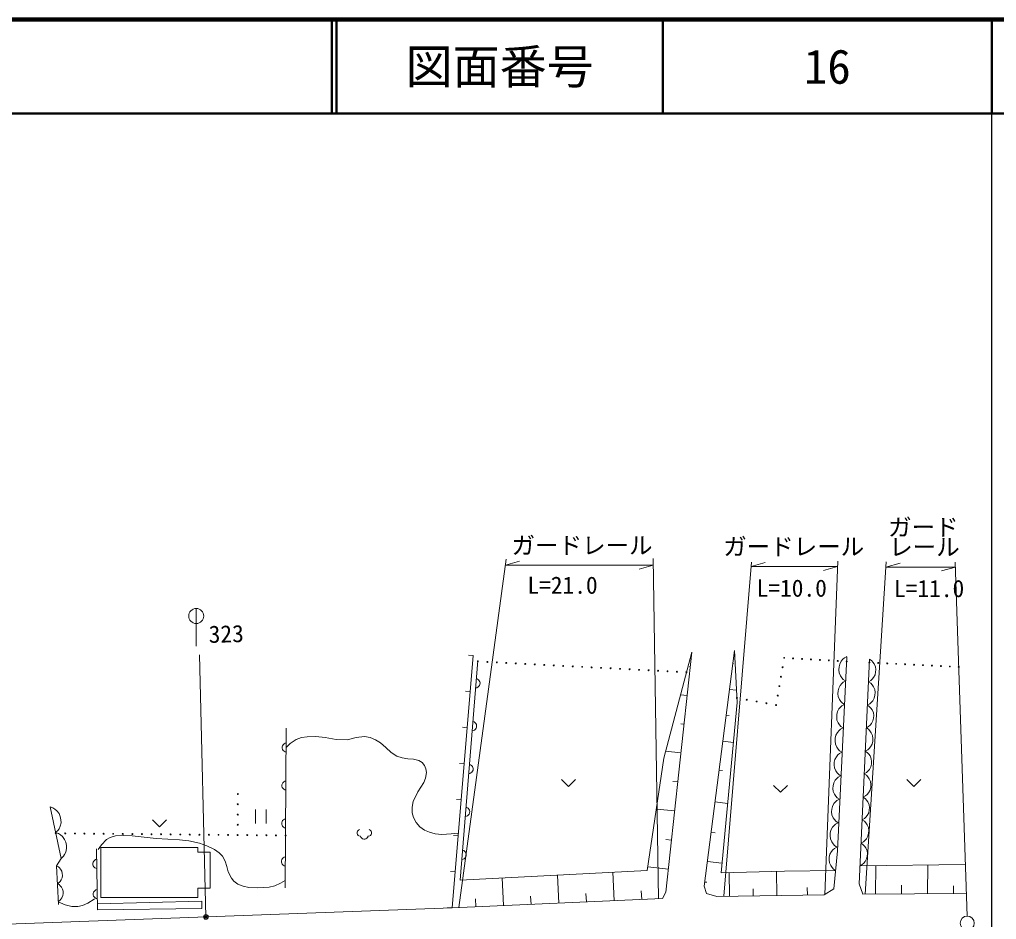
# Model space of a CAD drawing. Units: millimetres, scale not verified. Extents: x 40000 to 680000, y 20000 to 380000.
# Drawn here: x 475521 to 579500, y 284241 to 380000 of the extents above; entities that cross this region are included whole.
import ezdxf
from ezdxf.enums import TextEntityAlignment as Align

# ---------------------------------------------------------------- set-up
doc = ezdxf.new("R2010")
doc.units = ezdxf.units.MM
doc.header["$LTSCALE"] = 1000
for name, color, linetype, lineweight in [('M-BGD', 7, 'Continuous', 13), ('M-BMK-OTRS', 5, 'Continuous', 13), ('M-BMK-SRVR', 3, 'Continuous', 13), ('M-STR-HTXT', 7, 'Continuous', 13), ('M-STR-STRC', 7, 'Continuous', 13), ('M-TTL', 2, 'Continuous', 140), ('M-TTL-BAND', 7, 'Continuous', 25), ('M-TTL-LINE', 7, 'Continuous', 50)]:
    doc.layers.add(name, color=color, linetype=linetype, lineweight=lineweight)
doc.layers.add('M-TTL-TXT', color=7, linetype='Continuous')
doc.styles.add('ＭＳ ゴシック', font='')
doc.styles.get('ＭＳ ゴシック').set_extended_font_data('MS Gothic')

msp = doc.modelspace()

# ---------------------------------------------------------------- linework, layer by layer
at = {"layer": 'M-BGD'}
for p, q in [((521577, 285470), (523818, 312315)), ((523818, 312315), (523320, 312357)), ((547067, 312675), (544089, 301392)), ((544324, 287132), (547067, 312675)), ((551614, 312863), (548401, 287790)), ((551614, 312863), (551908, 307317)), ((562583, 291560), (563583, 312175)), ((563317, 312073), (563153, 311926)), ((563585, 312216), (563317, 312073)), ((522428, 288430), (524308, 311779)), ((546902, 311144), (546832, 311152)), ((551437, 311484), (551511, 311475)), ((562746, 311114), (562729, 310803)), ((562814, 311423), (562746, 311114)), ((562987, 311726), (562814, 311423)), ((563153, 311926), (562987, 311726)), ((565986, 311929), (564889, 288031)), ((566219, 311774), (565986, 311929)), ((566356, 311624), (566219, 311774)), ((566491, 311425), (566356, 311624)), ((566622, 311131), (566491, 311425)), ((566657, 310841), (566622, 311131)), ((524271, 309822), (524154, 309871)), ((562729, 310803), (562765, 310488)), ((562765, 310488), (562904, 310169)), ((562904, 310169), (563049, 309953)), ((563049, 309953), (563197, 309789)), ((566272, 309802), (566425, 309987)), ((566425, 309987), (566582, 310268)), ((566582, 310268), (566643, 310554)), ((566643, 310554), (566657, 310841)), ((524074, 308875), (524197, 308905)), ((524197, 308905), (524301, 308957)), ((524366, 309754), (524271, 309822)), ((524301, 308957), (524409, 309048)), ((524457, 309646), (524366, 309754)), ((524409, 309048), (524477, 309143)), ((524509, 309542), (524457, 309646)), ((524477, 309143), (524527, 309259)), ((524539, 309419), (524509, 309542)), ((524527, 309259), (524539, 309419)), ((562707, 308857), (562641, 308560)), ((562872, 309149), (562707, 308857)), ((563033, 309341), (562872, 309149)), ((563190, 309483), (563033, 309341)), ((563448, 309619), (563190, 309483)), ((563197, 309789), (563448, 309619)), ((565876, 309532), (566122, 309665)), ((566119, 309370), (565876, 309532)), ((566261, 309214), (566119, 309370)), ((566122, 309665), (566272, 309802)), ((566402, 309007), (566261, 309214)), ((566538, 308700), (566402, 309007)), ((523498, 308480), (523000, 308522)), ((546574, 308082), (545875, 308157)), ((551084, 308727), (551824, 308632)), ((562641, 308560), (562625, 308261)), ((562625, 308261), (562659, 307959)), ((562659, 307959), (562793, 307651)), ((566333, 307509), (566497, 307801)), ((566497, 307801), (566561, 308099)), ((566574, 308398), (566538, 308700)), ((566561, 308099), (566574, 308398)), ((551908, 307317), (550185, 289217)), ((562900, 306844), (562740, 306652)), ((562793, 307651), (562932, 307443)), ((563058, 306986), (562900, 306844)), ((562932, 307443), (563074, 307286)), ((563316, 307123), (563058, 306986)), ((563074, 307286), (563316, 307123)), ((565761, 307034), (566018, 307173)), ((565994, 306879), (565761, 307034)), ((566131, 306729), (565994, 306879)), ((566018, 307173), (566174, 307316)), ((566174, 307316), (566333, 307509)), ((550731, 305969), (551042, 305929)), ((562509, 306064), (562493, 305764)), ((562493, 305764), (562527, 305462)), ((562574, 306361), (562509, 306064)), ((562740, 306652), (562574, 306361)), ((566266, 306531), (566131, 306729)), ((566397, 306236), (566266, 306531)), ((566432, 305946), (566397, 306236)), ((566419, 305659), (566432, 305946)), ((523178, 304645), (522680, 304687)), ((523903, 305260), (523787, 305309)), ((523998, 305192), (523903, 305260)), ((524090, 305084), (523998, 305192)), ((524142, 304980), (524090, 305084)), ((524110, 304581), (524159, 304697)), ((524172, 304857), (524142, 304980)), ((524159, 304697), (524172, 304857)), ((546245, 305020), (545895, 305058)), ((562527, 305462), (562661, 305155)), ((562661, 305155), (562800, 304947)), ((562800, 304947), (562942, 304789)), ((562942, 304789), (563184, 304626)), ((565651, 304637), (565897, 304770)), ((565897, 304770), (566048, 304907)), ((566048, 304907), (566200, 305092)), ((566200, 305092), (566357, 305373)), ((566357, 305373), (566419, 305659)), ((503914, 304612), (503792, 287595)), ((523707, 304312), (523830, 304343)), ((523830, 304343), (523934, 304394)), ((523934, 304394), (524042, 304486)), ((524042, 304486), (524110, 304581)), ((562413, 303834), (562344, 303525)), ((562585, 304137), (562413, 303834)), ((562752, 304337), (562585, 304137)), ((562916, 304484), (562752, 304337)), ((563184, 304626), (562916, 304484)), ((565894, 304476), (565651, 304637)), ((566037, 304319), (565894, 304476)), ((566177, 304112), (566037, 304319)), ((566314, 303806), (566177, 304112)), ((566350, 303504), (566314, 303806)), ((503480, 302614), (503479, 302454)), ((503521, 302733), (503480, 302614)), ((503581, 302833), (503521, 302733)), ((503682, 302932), (503581, 302833)), ((503783, 302991), (503682, 302932)), ((503903, 303031), (503783, 302991)), ((550377, 303211), (551504, 303067)), ((562344, 303525), (562328, 303213)), ((562328, 303213), (562363, 302899)), ((562363, 302899), (562502, 302579)), ((562502, 302579), (562647, 302363)), ((565950, 302421), (566109, 302614)), ((566109, 302614), (566272, 302907)), ((566272, 302907), (566336, 303204)), ((566336, 303204), (566350, 303504)), ((503479, 302454), (503518, 302333)), ((503518, 302333), (503577, 302233)), ((503577, 302233), (503676, 302132)), ((503676, 302132), (503776, 302071)), ((503776, 302071), (503896, 302031)), ((545916, 301958), (544285, 302133)), ((562470, 301560), (562305, 301268)), ((562631, 301751), (562470, 301560)), ((562789, 301893), (562631, 301751)), ((562647, 302363), (562795, 302199)), ((563046, 302030), (562789, 301893)), ((562795, 302199), (563046, 302030)), ((565536, 302139), (565793, 302278)), ((565769, 301985), (565536, 302139)), ((565907, 301834), (565769, 301985)), ((565793, 302278), (565950, 302421)), ((566042, 301636), (565907, 301834)), ((566172, 301341), (566042, 301636)), ((522858, 300810), (522360, 300852)), ((523536, 300697), (523420, 300747)), ((523631, 300630), (523536, 300697)), ((523723, 300522), (523631, 300630)), ((523774, 300417), (523723, 300522)), ((544089, 301392), (542330, 289448)), ((562239, 300971), (562223, 300671)), ((562223, 300671), (562257, 300369)), ((562305, 301268), (562239, 300971)), ((566133, 300478), (566194, 300764)), ((566207, 301052), (566172, 301341)), ((566194, 300764), (566207, 301052)), ((523339, 299750), (523462, 299780)), ((523462, 299780), (523567, 299832)), ((523567, 299832), (523674, 299924)), ((523674, 299924), (523742, 300019)), ((523742, 300019), (523792, 300135)), ((523805, 300295), (523774, 300417)), ((523792, 300135), (523805, 300295)), ((549983, 300136), (550351, 300089)), ((562257, 300369), (562391, 300062)), ((562391, 300062), (562530, 299854)), ((562530, 299854), (562672, 299696)), ((562914, 299533), (562656, 299397)), ((562672, 299696), (562914, 299533)), ((565426, 299742), (565673, 299875)), ((565669, 299581), (565426, 299742)), ((565812, 299424), (565669, 299581)), ((565673, 299875), (565823, 300012)), ((565823, 300012), (565976, 300197)), ((565976, 300197), (566133, 300478)), ((503451, 298574), (503450, 298414)), ((503492, 298694), (503451, 298574)), ((503552, 298794), (503492, 298694)), ((503653, 298893), (503552, 298794)), ((503753, 298952), (503653, 298893)), ((503874, 298991), (503753, 298952)), ((533197, 299126), (533947, 298406)), ((533947, 298406), (534697, 299126)), ((545586, 298879), (545037, 298938)), ((555763, 298499), (556513, 297779)), ((556513, 297779), (557263, 298499)), ((562107, 298474), (562091, 298175)), ((562173, 298771), (562107, 298474)), ((562338, 299063), (562173, 298771)), ((562499, 299255), (562338, 299063)), ((562656, 299397), (562499, 299255)), ((565953, 299217), (565812, 299424)), ((566089, 298911), (565953, 299217)), ((566125, 298609), (566089, 298911)), ((566111, 298309), (566125, 298609)), ((569945, 299126), (570695, 298406)), ((570695, 298406), (571445, 299126)), ((503450, 298414), (503489, 298294)), ((503489, 298294), (503548, 298194)), ((503548, 298194), (503647, 298093)), ((503647, 298093), (503747, 298032)), ((503747, 298032), (503867, 297991)), ((562091, 298175), (562125, 297873)), ((562125, 297873), (562259, 297565)), ((562259, 297565), (562398, 297358)), ((565312, 297245), (565568, 297383)), ((565568, 297383), (565725, 297526)), ((565725, 297526), (565884, 297719)), ((565884, 297719), (566048, 298012)), ((566048, 298012), (566111, 298309)), ((522538, 296975), (522039, 297017)), ((549549, 296742), (550885, 296571)), ((562206, 296567), (562041, 296275)), ((562367, 296758), (562206, 296567)), ((562524, 296900), (562367, 296758)), ((562398, 297358), (562540, 297200)), ((562782, 297037), (562524, 296900)), ((562540, 297200), (562782, 297037)), ((565545, 297090), (565312, 297245)), ((565682, 296939), (565545, 297090)), ((565817, 296741), (565682, 296939)), ((565948, 296447), (565817, 296741)), ((565982, 296157), (565948, 296447)), ((479081, 296110), (478772, 296216)), ((478772, 296216), (479948, 290731)), ((479281, 295981), (479081, 296110)), ((479492, 295797), (479281, 295981)), ((479727, 295504), (479492, 295797)), ((479852, 295187), (479727, 295504)), ((500629, 295955), (500629, 294455)), ((501769, 294455), (501769, 295955)), ((523169, 296135), (523052, 296185)), ((523263, 296067), (523169, 296135)), ((523199, 295270), (523307, 295362)), ((523355, 295960), (523263, 296067)), ((523307, 295362), (523375, 295457)), ((523407, 295855), (523355, 295960)), ((523375, 295457), (523424, 295573)), ((523437, 295732), (523407, 295855)), ((523424, 295573), (523437, 295732)), ((545253, 295782), (543299, 295991)), ((561975, 295978), (561959, 295678)), ((561959, 295678), (561993, 295376)), ((562041, 296275), (561975, 295978)), ((561993, 295376), (562127, 295069)), ((565598, 295117), (565751, 295302)), ((565751, 295302), (565908, 295584)), ((565908, 295584), (565969, 295869)), ((565969, 295869), (565982, 296157)), ((479844, 294155), (479938, 294518)), ((479922, 294859), (479852, 295187)), ((479938, 294518), (479922, 294859)), ((489675, 294830), (490425, 294110)), ((490425, 294110), (491175, 294830)), ((503422, 294535), (503421, 294375)), ((503421, 294375), (503460, 294255)), ((503463, 294655), (503422, 294535)), ((503523, 294754), (503463, 294655)), ((503624, 294854), (503523, 294754)), ((503724, 294913), (503624, 294854)), ((503845, 294952), (503724, 294913)), ((522972, 295188), (523095, 295218)), ((523095, 295218), (523199, 295270)), ((562127, 295069), (562266, 294861)), ((562382, 294398), (562218, 294251)), ((562266, 294861), (562408, 294703)), ((562650, 294540), (562382, 294398)), ((562408, 294703), (562650, 294540)), ((565202, 294847), (565448, 294980)), ((565444, 294686), (565202, 294847)), ((565587, 294529), (565444, 294686)), ((565448, 294980), (565598, 295117)), ((565728, 294322), (565587, 294529)), ((565864, 294016), (565728, 294322)), ((479359, 293478), (479597, 293701)), ((479668, 293372), (479359, 293478)), ((479597, 293701), (479727, 293900)), ((479867, 293243), (479668, 293372)), ((479727, 293900), (479844, 294155)), ((480079, 293060), (479867, 293243)), ((503460, 294255), (503519, 294154)), ((503519, 294154), (503618, 294054)), ((503618, 294054), (503718, 293993)), ((503718, 293993), (503838, 293952)), ((511498, 293639), (511468, 293519)), ((511468, 293519), (511468, 293399)), ((511468, 293399), (511498, 293279)), ((511588, 293759), (511498, 293639)), ((511498, 293279), (511558, 293189)), ((511708, 293819), (511588, 293759)), ((512848, 293759), (512728, 293819)), ((512938, 293639), (512848, 293759)), ((512878, 293189), (512938, 293279)), ((512968, 293519), (512938, 293639)), ((512938, 293279), (512968, 293399)), ((512968, 293399), (512968, 293519)), ((549133, 293502), (549566, 293446)), ((561810, 293439), (561794, 293128)), ((561879, 293748), (561810, 293439)), ((562051, 294051), (561879, 293748)), ((562218, 294251), (562051, 294051)), ((565823, 293117), (565887, 293414)), ((565900, 293714), (565864, 294016)), ((565887, 293414), (565900, 293714)), ((480313, 292766), (480079, 293060)), ((480438, 292449), (480313, 292766)), ((480509, 292121), (480438, 292449)), ((511558, 293189), (511648, 293129)), ((511648, 293129), (511768, 293099)), ((511768, 293099), (511828, 293099)), ((511828, 293099), (511858, 293009)), ((511858, 293009), (511918, 292919)), ((511918, 292919), (512038, 292829)), ((512038, 292829), (512158, 292799)), ((512158, 292799), (512278, 292799)), ((512278, 292799), (512368, 292829)), ((512368, 292829), (512488, 292889)), ((512488, 292889), (512548, 292949)), ((512548, 292949), (512578, 293009)), ((512578, 293009), (512608, 293099)), ((512608, 293099), (512668, 293099)), ((512668, 293099), (512788, 293129)), ((512788, 293129), (512878, 293189)), ((522217, 293140), (521719, 293182)), ((544921, 292684), (544297, 292751)), ((561794, 293128), (561829, 292813)), ((561829, 292813), (561969, 292493)), ((561969, 292493), (562113, 292277)), ((562113, 292277), (562261, 292113)), ((565087, 292350), (565344, 292488)), ((565320, 292195), (565087, 292350)), ((565457, 292044), (565320, 292195)), ((565344, 292488), (565500, 292631)), ((565500, 292631), (565659, 292824)), ((565659, 292824), (565823, 293117)), ((480184, 290963), (480313, 291163)), ((480313, 291163), (480431, 291417)), ((480431, 291417), (480524, 291781)), ((480524, 291781), (480509, 292121)), ((483725, 291763), (483804, 285260)), ((494508, 291912), (484165, 291912)), ((484165, 291912), (484165, 286584)), ((494508, 291411), (494508, 291912)), ((495824, 291411), (494508, 291411)), ((495824, 287587), (495824, 291411)), ((522801, 291573), (522685, 291623)), ((522896, 291505), (522801, 291573)), ((522988, 291398), (522896, 291505)), ((523039, 291293), (522988, 291398)), ((523070, 291170), (523039, 291293)), ((523057, 291011), (523070, 291170)), ((561771, 291182), (561705, 290885)), ((561937, 291474), (561771, 291182)), ((562097, 291665), (561937, 291474)), ((562255, 291807), (562097, 291665)), ((562191, 287486), (562583, 291560)), ((562512, 291944), (562255, 291807)), ((562261, 292113), (562512, 291944)), ((565592, 291846), (565457, 292044)), ((565723, 291552), (565592, 291846)), ((565758, 291262), (565723, 291552)), ((565745, 290974), (565758, 291262)), ((479948, 290731), (479458, 289948)), ((479946, 290740), (480184, 290963)), ((483362, 290349), (483324, 290229)), ((483324, 290229), (483326, 290069)), ((483421, 290450), (483362, 290349)), ((483520, 290551), (483421, 290450)), ((483619, 290613), (483520, 290551)), ((483739, 290654), (483619, 290613)), ((503393, 290496), (503391, 290336)), ((503391, 290336), (503431, 290215)), ((503433, 290615), (503393, 290496)), ((503431, 290215), (503490, 290115)), ((503494, 290715), (503433, 290615)), ((503490, 290115), (503589, 290014)), ((503595, 290814), (503494, 290715)), ((503695, 290874), (503595, 290814)), ((503816, 290913), (503695, 290874)), ((522604, 290626), (522727, 290656)), ((522727, 290656), (522832, 290708)), ((522832, 290708), (522939, 290800)), ((522939, 290800), (523007, 290894)), ((523007, 290894), (523057, 291011)), ((548738, 290413), (550280, 290216)), ((561705, 290885), (561689, 290586)), ((561689, 290586), (561723, 290283)), ((561723, 290283), (561857, 289976)), ((576184, 290104), (564977, 289947)), ((565223, 290085), (565374, 290222)), ((565374, 290222), (565526, 290408)), ((565526, 290408), (565683, 290689)), ((565683, 290689), (565745, 290974)), ((479653, 289843), (479458, 289948)), ((479458, 289948), (479654, 285834)), ((479772, 289734), (479653, 289843)), ((479893, 289588), (479772, 289734)), ((480018, 289366), (479893, 289588)), ((480067, 289140), (480018, 289366)), ((480078, 288912), (480067, 289140)), ((483326, 290069), (483367, 289949)), ((483367, 289949), (483428, 289850)), ((483428, 289850), (483529, 289751)), ((483529, 289751), (483630, 289693)), ((483630, 289693), (483751, 289654)), ((503589, 290014), (503689, 289954)), ((503689, 289954), (503808, 289913)), ((521897, 289305), (521399, 289347)), ((542330, 289448), (522428, 288430)), ((538794, 286236), (538659, 289260)), ((544588, 289587), (542385, 289824)), ((550185, 289217), (556923, 289374)), ((551076, 286712), (551039, 289237)), ((556129, 286786), (556092, 289352)), ((556923, 289374), (562380, 289447)), ((561857, 289976), (561997, 289768)), ((561997, 289768), (562138, 289610)), ((562138, 289610), (562380, 289447)), ((564977, 289952), (565223, 290085)), ((566619, 286944), (566662, 289970)), ((572146, 286984), (572190, 290048)), ((479548, 288050), (479733, 288173)), ((479743, 287945), (479548, 288050)), ((479733, 288173), (479841, 288292)), ((479841, 288292), (479948, 288449)), ((479948, 288449), (480051, 288682)), ((480051, 288682), (480078, 288912)), ((527018, 285712), (526887, 288658)), ((532906, 285974), (532773, 288959)), ((548457, 288223), (548685, 288210)), ((564889, 288031), (565281, 286934)), ((479863, 287836), (479743, 287945)), ((479984, 287690), (479863, 287836)), ((480108, 287468), (479984, 287690)), ((480157, 287242), (480108, 287468)), ((480141, 286784), (480168, 287014)), ((480168, 287014), (480157, 287242)), ((483401, 287132), (483362, 287011)), ((483362, 287011), (483364, 286851)), ((483460, 287232), (483401, 287132)), ((483559, 287333), (483460, 287232)), ((483658, 287395), (483559, 287333)), ((483777, 287436), (483658, 287395)), ((494508, 286584), (494508, 287587)), ((494508, 287587), (495824, 287587)), ((535850, 286105), (535810, 287000)), ((541738, 286367), (541697, 287279)), ((543941, 286465), (544324, 287132)), ((548401, 287790), (548637, 287006)), ((548637, 287006), (549733, 286693)), ((553602, 286749), (553591, 287513)), ((559386, 286833), (559349, 287647)), ((561173, 286859), (562191, 287486)), ((565281, 286934), (576286, 287014)), ((569383, 286964), (569396, 287879)), ((574910, 287004), (574922, 287823)), ((479639, 286152), (479823, 286275)), ((479823, 286275), (479931, 286394)), ((479931, 286394), (480038, 286551)), ((480038, 286551), (480141, 286784)), ((483364, 286851), (483406, 286732)), ((483406, 286732), (483467, 286632)), ((483467, 286632), (483568, 286534)), ((483568, 286534), (483669, 286475)), ((483669, 286475), (483789, 286436)), ((494930, 286200), (483796, 285901)), ((484165, 286584), (494508, 286584)), ((494930, 285416), (494930, 286200)), ((521583, 285470), (543941, 286465)), ((524074, 285581), (524035, 286440)), ((529962, 285843), (529923, 286720)), ((549733, 286693), (561173, 286859)), ((467837, 283512), (521583, 285470)), ((483804, 285260), (494930, 285416)), ((521577, 285470), (521079, 285512))]:
    msp.add_line(p, q, dxfattribs=at)
for points in [[(503899, 302529), (504330, 302959), (504972, 303406), (505539, 303597), (506145, 303688), (507068, 303700), (508061, 303601), (509214, 303385), (510381, 303338), (511360, 303588), (512243, 303705), (512833, 303601), (513404, 303369), (513934, 303037), (514499, 302550), (515087, 302012), (515690, 301628), (516261, 301423), (516851, 301336), (517458, 301298), (518020, 301159), (518360, 300938), (518625, 300626), (518775, 300285), (518828, 299883), (518730, 299272), (518546, 298828), (517901, 297824), (517402, 296778), (517293, 296178), (517317, 295572), (517443, 295091), (517728, 294551), (518118, 294107), (518612, 293757), (519170, 293514), (519764, 293366), (520479, 293298), (521478, 293344), (522242, 293436)], [(483882, 291685), (484238, 292194), (484787, 292757), (485159, 292965), (485730, 293128), (486560, 293190), (487509, 293144), (490079, 292865), (492542, 292700), (493539, 292603), (494687, 292358), (495443, 292092), (496262, 291685), (496773, 291344), (497124, 290979), (497392, 290459), (497567, 289876), (497734, 289296), (498064, 288629), (498326, 288326), (498769, 288002), (499319, 287775), (499909, 287659), (500885, 287610), (502101, 287677), (502677, 287814), (503304, 288099), (503798, 288393)], [(479641, 286110), (480380, 285796), (481104, 285622), (481711, 285620), (482237, 285730), (482781, 285973), (483458, 286413), (483490, 286435)]]:
    msp.add_lwpolyline(points, dxfattribs=at)
for centre in [(556906, 312080), (557856, 312024), (558807, 311969), (559757, 311914), (524301, 311696), (525311, 311643), (526320, 311591), (527329, 311539), (528338, 311486), (529348, 311434), (530357, 311382), (531366, 311329), (532375, 311277), (533384, 311225), (534394, 311172), (535403, 311120), (536412, 311068), (537421, 311015), (538431, 310963), (539440, 310911), (540449, 310859), (556734, 311076), (560708, 311858), (561659, 311803), (562609, 311748), (563560, 311692), (565970, 311584), (566922, 311537), (567873, 311490), (568825, 311442), (569777, 311395), (570728, 311348), (571680, 311301), (572632, 311253), (573583, 311206), (574535, 311159), (575487, 311111), (541458, 310806), (542468, 310754), (543477, 310702), (544486, 310649), (545495, 310597), (546505, 310545), (556563, 310072), (556392, 309068), (551882, 307807), (556220, 308064), (552924, 307621), (553966, 307434), (555007, 307247), (556049, 307060), (498753, 297587), (498749, 296496), (498745, 295406), (498741, 294315), (479374, 293407), (480393, 293397), (481412, 293387), (482431, 293378), (483450, 293368), (484470, 293359), (485489, 293349), (486508, 293340), (487527, 293330), (488546, 293320), (489565, 293311), (490584, 293301), (491603, 293292), (492622, 293282), (493641, 293273), (494660, 293263), (495679, 293253), (496698, 293244), (497717, 293234), (498737, 293225), (498737, 293225), (499756, 293215), (500775, 293206), (501794, 293196), (502813, 293186), (503832, 293177)]:
    msp.add_circle(centre, 50, dxfattribs=at)
at = {"layer": 'M-BMK-OTRS'}
msp.add_line((576366, 284605), (575117, 322267), dxfattribs=at)
at = {"layer": 'M-BMK-SRVR'}
msp.add_circle((576391, 283855), 750, dxfattribs=at)
at = {"layer": 'M-STR-HTXT'}
for p, q in [((522283, 285502), (527331, 322579)), ((527243, 321951), (528743, 322371)), ((542960, 322643), (543535, 286447)), ((561231, 286894), (562616, 322350)), ((527243, 321951), (542976, 321951)), ((542976, 321951), (541476, 321531)), ((553430, 322272), (550472, 286703)), ((553393, 321794), (554893, 322214)), ((553393, 321794), (562595, 321794)), ((562595, 321794), (561095, 321374)), ((565517, 286936), (567770, 322307)), ((567734, 321744), (569234, 322164)), ((567734, 321744), (575136, 321744)), ((575136, 321744), (573636, 321324))]:
    msp.add_line(p, q, dxfattribs=at)
at = {"layer": 'M-STR-STRC'}
for p, q in [((494326, 317331), (494326, 313331)), ((494664, 312408), (495352, 284514))]:
    msp.add_line(p, q, dxfattribs=at)
for centre, radius in [((494326, 316531), 800), ((495352, 284514), 250), ((495352, 284514), 150), ((495352, 284514), 50)]:
    msp.add_circle(centre, radius, dxfattribs=at)
at = {"layer": 'M-TTL'}
msp.add_line((680000, 380000), (40000, 380000), dxfattribs=at)
at = {"layer": 'M-TTL-BAND'}
msp.add_line((579000, 20000), (579000, 370000), dxfattribs=at)
at = {"layer": 'M-TTL-LINE'}
for p, q in [((508747, 380000), (508747, 370000)), ((509247, 380000), (509247, 370000)), ((543997, 380000), (543997, 370000)), ((579000, 380000), (579000, 370000)), ((40000, 370000), (680000, 370000))]:
    msp.add_line(p, q, dxfattribs=at)

# ---------------------------------------------------------------- texts
at = {"layer": 'M-STR-HTXT', "style": 'ＭＳ ゴシック'}
for s, p in [('ガード', (567963, 324514)), ('ガードレール', (527893, 322575)), ('ガードレール', (550418, 322454)), ('レール ', (568089, 322408)), ('L=21.0', (529572, 318348)), ('L=10.0', (553968, 318033)), ('L=11.0', (568591, 317992))]:
    msp.add_text(s, height=1833, dxfattribs=at).set_placement(p, align=Align.BOTTOM_LEFT)
at = {"layer": 'M-STR-STRC', "style": 'ＭＳ ゴシック'}
msp.add_text('323', height=1833, rotation=1.4, dxfattribs=at).set_placement((495687, 313119), align=Align.BOTTOM_LEFT)
at = {"layer": 'M-TTL-TXT', "style": 'ＭＳ ゴシック'}
for s, p in [('図面番号', (526622, 375000)), ('16', (561497, 375000))]:
    msp.add_text(s, height=3666, dxfattribs=at).set_placement(p, align=Align.MIDDLE_CENTER)

doc.saveas('drawing.dxf')
